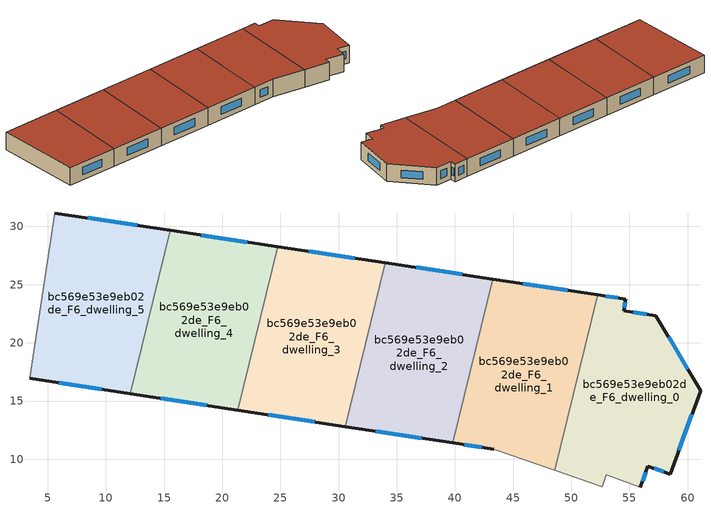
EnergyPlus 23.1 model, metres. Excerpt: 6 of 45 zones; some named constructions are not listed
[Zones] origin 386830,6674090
bc569e53e9eb02de_F6_dwelling_0
 floor to bc569e53e9eb02de_F5_dwelling_0 (EU_floor_Construction): 57.26,22.35 61.11,15.9 58.49,8.72 56.59,9.4 55.94,7.61 53.02,8.67 52.65,7.64 48.58,9.04 52.28,24.12 54.68,23.76 54.52,22.75 z18
 wall outside (EU_wall_Construction): 55.94,7.61 56.59,9.4 58.49,8.72 61.11,15.9 57.26,22.35 54.52,22.75 54.68,23.76 52.28,24.12 z18:21
 wall adiabatic (EU_wall_Construction): 48.58,9.04 52.65,7.64 53.02,8.67 55.94,7.61 z18:21
 wall to bc569e53e9eb02de_F6_dwelling_1 (EU_wall_Construction): 52.28,24.12 48.58,9.04 z18:21
 window (EU_Window_Construction): 59.24,10.77 60.36,13.85 / 57.13,9.2 57.95,8.91 / 56.12,8.12 56.4,8.89 / 53.99,23.86 52.97,24.02 / 54.57,23.04 54.63,23.47 / 56.47,22.46 55.3,22.63 / 60.01,17.74 58.36,20.51 z18.86:20.14
 roof outside (EU_roof_Construction): 58.49,8.72 61.11,15.9 57.26,22.35 54.52,22.75 54.68,23.76 52.28,24.12 48.58,9.04 52.65,7.64 53.02,8.67 55.94,7.61 56.59,9.4 z21
bc569e53e9eb02de_F6_dwelling_1
 floor to bc569e53e9eb02de_F5_dwelling_1 (EU_floor_Construction): 52.28,24.12 48.58,9.04 43.31,10.86 39.79,11.39 43.26,25.48 z18
 wall outside (EU_wall_Construction): 52.28,24.12 43.26,25.48 / 39.79,11.39 43.31,10.86 z18:21
 wall to bc569e53e9eb02de_F6_dwelling_2 (EU_wall_Construction): 43.26,25.48 39.79,11.39 z18:21
 wall adiabatic (EU_wall_Construction): 43.31,10.86 48.58,9.04 z18:21
 window (EU_Window_Construction): 49.71,24.51 45.84,25.09 / 40.8,11.24 42.31,11.01 z18.86:20.14
 roof outside (EU_roof_Construction): 48.58,9.04 52.28,24.12 43.26,25.48 39.79,11.39 43.31,10.86 z21
bc569e53e9eb02de_F6_dwelling_2
 floor to bc569e53e9eb02de_F5_dwelling_2 (EU_floor_Construction): 43.26,25.48 39.79,11.39 30.57,12.8 34.03,26.87 z18
 wall outside (EU_wall_Construction): 43.26,25.48 34.03,26.87 / 30.57,12.8 39.79,11.39 z18:21
 wall to bc569e53e9eb02de_F6_dwelling_3 (EU_wall_Construction): 34.03,26.87 30.57,12.8 z18:21
 window (EU_Window_Construction): 40.62,25.88 36.67,26.47 / 33.21,12.4 37.16,11.8 z18.86:20.14
 roof outside (EU_roof_Construction): 39.79,11.39 43.26,25.48 34.03,26.87 30.57,12.8 z21
bc569e53e9eb02de_F6_dwelling_3
 floor to bc569e53e9eb02de_F5_dwelling_3 (EU_floor_Construction): 34.03,26.87 30.57,12.8 21.34,14.21 24.79,28.27 z18
 wall outside (EU_wall_Construction): 34.03,26.87 24.79,28.27 / 21.34,14.21 30.57,12.8 z18:21
 wall to bc569e53e9eb02de_F6_dwelling_4 (EU_wall_Construction): 24.79,28.27 21.34,14.21 z18:21
 window (EU_Window_Construction): 31.39,27.27 27.43,27.87 / 23.97,13.81 27.93,13.21 z18.86:20.14
 roof outside (EU_roof_Construction): 30.57,12.8 34.03,26.87 24.79,28.27 21.34,14.21 z21
bc569e53e9eb02de_F6_dwelling_4
 floor to bc569e53e9eb02de_F5_dwelling_4 (EU_floor_Construction): 24.79,28.27 21.34,14.21 12.09,15.63 15.54,29.66 z18
 wall outside (EU_wall_Construction): 24.79,28.27 15.54,29.66 / 12.09,15.63 21.34,14.21 z18:21
 wall to bc569e53e9eb02de_F6_dwelling_5 (EU_wall_Construction): 15.54,29.66 12.09,15.63 z18:21
 window (EU_Window_Construction): 22.15,28.66 18.18,29.26 / 14.73,15.22 18.69,14.62 z18.86:20.14
 roof outside (EU_roof_Construction): 21.34,14.21 24.79,28.27 15.54,29.66 12.09,15.63 z21
bc569e53e9eb02de_F6_dwelling_5
 floor to bc569e53e9eb02de_F5_dwelling_5 (EU_floor_Construction): 15.54,29.66 12.09,15.63 3.48,16.94 5.63,31.16 z18
 wall outside (EU_wall_Construction): 15.54,29.66 5.63,31.16 / 3.48,16.94 12.09,15.63 z18:21
 wall adiabatic (EU_wall_Construction): 5.63,31.16 3.48,16.94 z18:21
 window (EU_Window_Construction): 12.71,30.09 8.46,30.73 / 5.94,16.57 9.63,16 z18.86:20.14
 roof outside (EU_roof_Construction): 12.09,15.63 15.54,29.66 5.63,31.16 3.48,16.94 z21
[SCHEDULE:FILE] Column Number=1; Rows to Skip at Top=0; Number of Hours of Data=8760; Column Separator=Comma; Interpolate to Timestep=No; Minutes per Item=60; Adjust Schedule for Daylight Savings=Yes
Name | File
EU_Step8_GainSchedule_bc569e53e9eb02de_F1_dwelling_3_f000 | ../../schedules/bc569e53e9eb02de/bc569e53e9eb02de_F1_dwelling_3_f000_gain.csv
EU_Step8_GainSchedule_bc569e53e9eb02de_F1_dwelling_4_f000 | ../../schedules/bc569e53e9eb02de/bc569e53e9eb02de_F1_dwelling_4_f000_gain.csv
EU_Step8_GainSchedule_bc569e53e9eb02de_F1_dwelling_5_f000 | ../../schedules/bc569e53e9eb02de/bc569e53e9eb02de_F1_dwelling_5_f000_gain.csv
EU_Step8_GainSchedule_bc569e53e9eb02de_F1_dwelling_6_f000 | ../../schedules/bc569e53e9eb02de/bc569e53e9eb02de_F1_dwelling_6_f000_gain.csv
EU_Step8_GainSchedule_bc569e53e9eb02de_F2_dwelling_0_f000 | ../../schedules/bc569e53e9eb02de/bc569e53e9eb02de_F2_dwelling_0_f000_gain.csv
EU_Step8_GainSchedule_bc569e53e9eb02de_F2_dwelling_1_f000 | ../../schedules/bc569e53e9eb02de/bc569e53e9eb02de_F2_dwelling_1_f000_gain.csv
EU_Step8_GainSchedule_bc569e53e9eb02de_F2_dwelling_2_f000 | ../../schedules/bc569e53e9eb02de/bc569e53e9eb02de_F2_dwelling_2_f000_gain.csv
EU_Step8_GainSchedule_bc569e53e9eb02de_F2_dwelling_3_f000 | ../../schedules/bc569e53e9eb02de/bc569e53e9eb02de_F2_dwelling_3_f000_gain.csv
EU_Step8_GainSchedule_bc569e53e9eb02de_F2_dwelling_4_f000 | ../../schedules/bc569e53e9eb02de/bc569e53e9eb02de_F2_dwelling_4_f000_gain.csv
EU_Step8_GainSchedule_bc569e53e9eb02de_F2_dwelling_5_f000 | ../../schedules/bc569e53e9eb02de/bc569e53e9eb02de_F2_dwelling_5_f000_gain.csv
EU_Step8_GainSchedule_bc569e53e9eb02de_F2_dwelling_6_f000 | ../../schedules/bc569e53e9eb02de/bc569e53e9eb02de_F2_dwelling_6_f000_gain.csv
EU_Step8_GainSchedule_bc569e53e9eb02de_F3_dwelling_0_f000 | ../../schedules/bc569e53e9eb02de/bc569e53e9eb02de_F3_dwelling_0_f000_gain.csv
EU_Step8_GainSchedule_bc569e53e9eb02de_F3_dwelling_1_f000 | ../../schedules/bc569e53e9eb02de/bc569e53e9eb02de_F3_dwelling_1_f000_gain.csv
EU_Step8_GainSchedule_bc569e53e9eb02de_F3_dwelling_2_f000 | ../../schedules/bc569e53e9eb02de/bc569e53e9eb02de_F3_dwelling_2_f000_gain.csv
EU_Step8_GainSchedule_bc569e53e9eb02de_F3_dwelling_3_f000 | ../../schedules/bc569e53e9eb02de/bc569e53e9eb02de_F3_dwelling_3_f000_gain.csv
EU_Step8_GainSchedule_bc569e53e9eb02de_F3_dwelling_4_f000 | ../../schedules/bc569e53e9eb02de/bc569e53e9eb02de_F3_dwelling_4_f000_gain.csv
EU_Step8_GainSchedule_bc569e53e9eb02de_F3_dwelling_5_f000 | ../../schedules/bc569e53e9eb02de/bc569e53e9eb02de_F3_dwelling_5_f000_gain.csv
EU_Step8_GainSchedule_bc569e53e9eb02de_F4_dwelling_0_f000 | ../../schedules/bc569e53e9eb02de/bc569e53e9eb02de_F4_dwelling_0_f000_gain.csv
EU_Step8_GainSchedule_bc569e53e9eb02de_F4_dwelling_1_f000 | ../../schedules/bc569e53e9eb02de/bc569e53e9eb02de_F4_dwelling_1_f000_gain.csv
EU_Step8_GainSchedule_bc569e53e9eb02de_F4_dwelling_2_f000 | ../../schedules/bc569e53e9eb02de/bc569e53e9eb02de_F4_dwelling_2_f000_gain.csv
EU_Step8_GainSchedule_bc569e53e9eb02de_F4_dwelling_3_f000 | ../../schedules/bc569e53e9eb02de/bc569e53e9eb02de_F4_dwelling_3_f000_gain.csv
EU_Step8_GainSchedule_bc569e53e9eb02de_F4_dwelling_4_f000 | ../../schedules/bc569e53e9eb02de/bc569e53e9eb02de_F4_dwelling_4_f000_gain.csv
EU_Step8_GainSchedule_bc569e53e9eb02de_F4_dwelling_5_f000 | ../../schedules/bc569e53e9eb02de/bc569e53e9eb02de_F4_dwelling_5_f000_gain.csv
